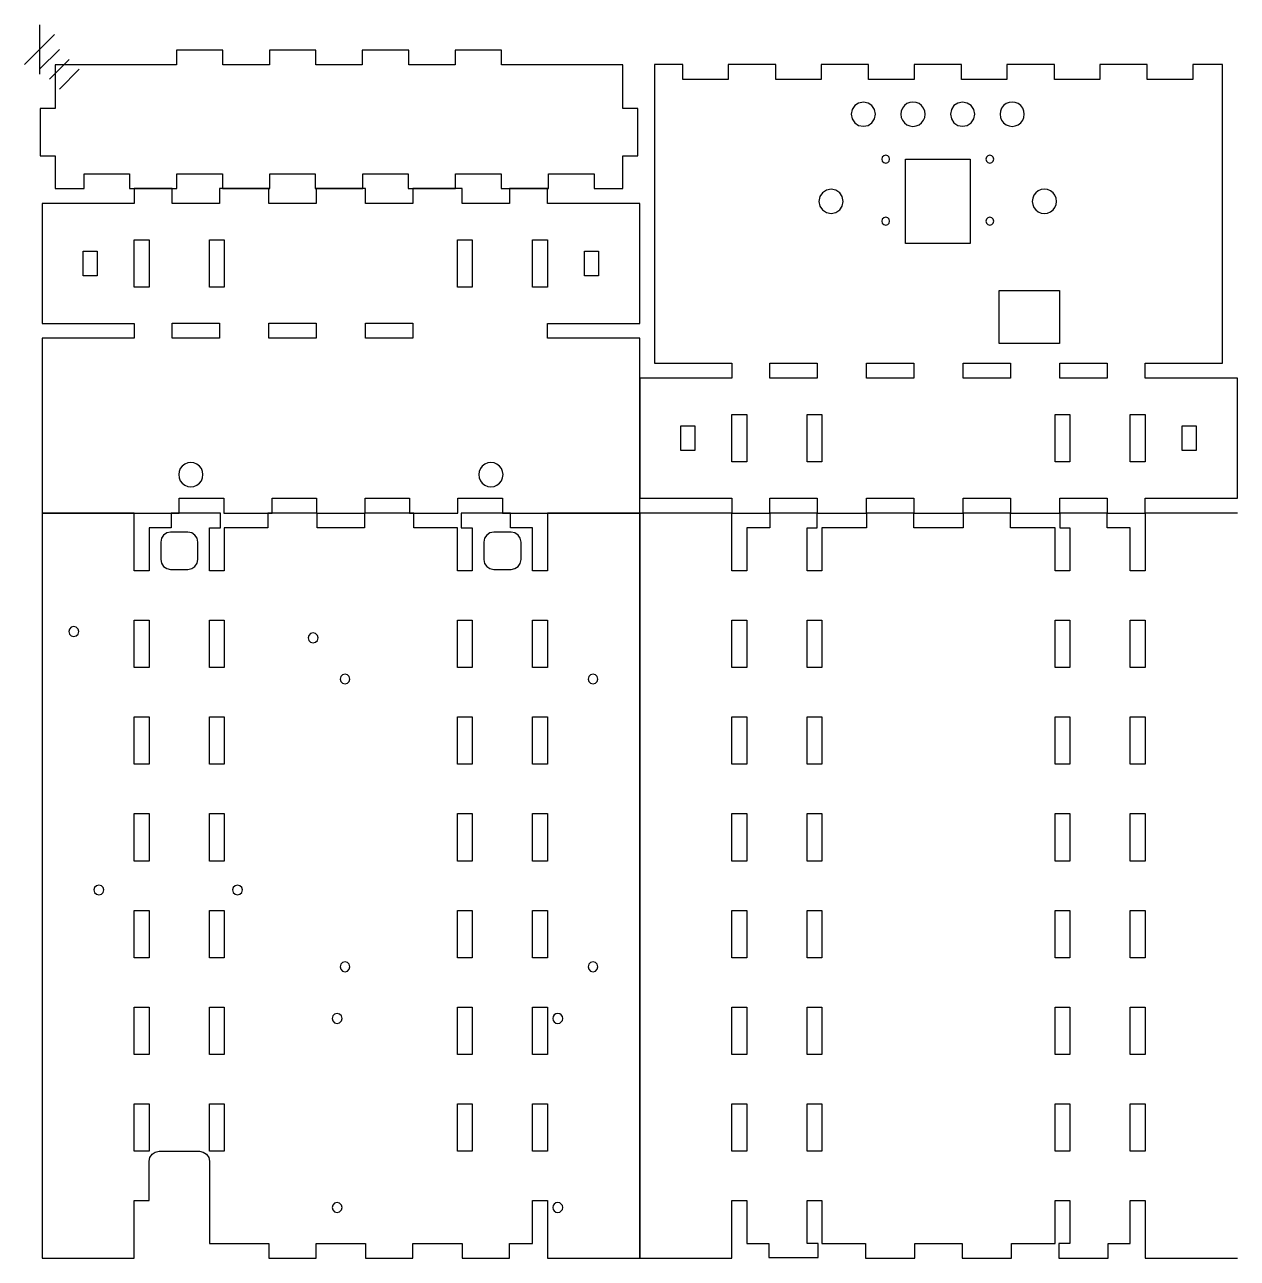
# Model space of a CAD drawing. Extents: x -3 to 513, y 466 to 715.
# Drawn here: x -3 to 241.5, y 466.4 to 715 of the extents above; entities that cross this region are included whole.
import ezdxf

# ---------------------------------------------------------------- set-up
doc = ezdxf.new("R2010")
doc.units = 0

msp = doc.modelspace()

# ---------------------------------------------------------------- linework, layer by layer
for p, q in [((129.69, 706.961), (124.005, 706.961)), ((124.005, 706.961), (124.005, 646.761)), ((129.69, 703.961), (129.69, 706.961)), ((148.423, 706.961), (138.856, 706.961)), ((138.856, 706.961), (138.856, 703.961)), ((148.423, 703.961), (148.423, 706.961)), ((167.155, 706.961), (157.589, 706.961)), ((157.589, 706.961), (157.589, 703.961)), ((167.155, 703.961), (167.155, 706.961)), ((185.888, 706.961), (176.321, 706.961)), ((176.321, 706.961), (176.321, 703.961)), ((185.888, 703.961), (185.888, 706.961)), ((204.62, 706.961), (195.054, 706.961)), ((195.054, 706.961), (195.054, 703.961)), ((204.62, 703.961), (204.62, 706.961)), ((223.353, 706.961), (213.786, 706.961)), ((213.786, 706.961), (213.786, 703.961)), ((223.353, 703.961), (223.353, 706.961)), ((238.504, 706.961), (232.519, 706.961)), ((232.519, 706.961), (232.519, 703.961)), ((238.504, 646.761), (238.504, 706.961)), ((138.856, 703.961), (129.69, 703.961)), ((157.589, 703.961), (148.423, 703.961)), ((176.321, 703.961), (167.155, 703.961)), ((195.054, 703.961), (185.888, 703.961)), ((213.786, 703.961), (204.62, 703.961)), ((232.519, 703.961), (223.353, 703.961)), ((164.373344, 698.688211), (163.847966, 697.911061)), ((165.151554, 699.212018), (164.373344, 698.688211)), ((166.104005, 699.40405), (165.151554, 699.212018)), ((167.056456, 699.212018), (166.104005, 699.40405)), ((167.834666, 698.688211), (167.056456, 699.212018)), ((168.360044, 697.911061), (167.834666, 698.688211)), ((174.367799, 698.687692), (173.982238, 698.184)), ((174.879, 699.080762), (174.367799, 698.687692)), ((175.475009, 699.326941), (174.879, 699.080762)), ((176.104, 699.409), (175.475009, 699.326941)), ((176.732991, 699.326941), (176.104, 699.409)), ((177.329, 699.080762), (176.732991, 699.326941)), ((177.840201, 698.687692), (177.329, 699.080762)), ((178.225762, 698.184), (177.840201, 698.687692)), ((184.373344, 698.688211), (183.847966, 697.911061)), ((185.151554, 699.212018), (184.373344, 698.688211)), ((186.104005, 699.40405), (185.151554, 699.212018)), ((187.056456, 699.212018), (186.104005, 699.40405)), ((187.834666, 698.688211), (187.056456, 699.212018)), ((188.360044, 697.911061), (187.834666, 698.688211)), ((194.367799, 698.687692), (193.982238, 698.184)), ((194.879, 699.080762), (194.367799, 698.687692)), ((195.475009, 699.326941), (194.879, 699.080762)), ((196.104, 699.409), (195.475009, 699.326941)), ((196.732991, 699.326941), (196.104, 699.409)), ((197.329, 699.080762), (196.732991, 699.326941)), ((197.840201, 698.687692), (197.329, 699.080762)), ((198.225762, 698.184), (197.840201, 698.687692)), ((163.847966, 697.911061), (163.65401, 696.959)), ((163.65401, 696.959), (163.847966, 696.006939)), ((168.554, 696.959), (168.360044, 697.911061)), ((168.360044, 696.006939), (168.554, 696.959)), ((168.554, 696.959), (168.554, 696.959)), ((173.738808, 697.598248), (173.654, 696.959)), ((173.654, 696.959), (173.738808, 696.319752)), ((173.982238, 698.184), (173.738808, 697.598248)), ((173.738808, 696.319752), (173.982238, 695.734)), ((178.469192, 697.598248), (178.225762, 698.184)), ((178.225762, 695.734), (178.469192, 696.319752)), ((178.554, 696.959), (178.469192, 697.598248)), ((178.469192, 696.319752), (178.554, 696.959)), ((178.554, 696.959), (178.554, 696.959)), ((183.847966, 697.911061), (183.65401, 696.959)), ((183.65401, 696.959), (183.847966, 696.006939)), ((188.554, 696.959), (188.360044, 697.911061)), ((188.360044, 696.006939), (188.554, 696.959)), ((188.554, 696.959), (188.554, 696.959)), ((193.738808, 697.598248), (193.654, 696.959)), ((193.654, 696.959), (193.738808, 696.319752)), ((193.982238, 698.184), (193.738808, 697.598248)), ((193.738808, 696.319752), (193.982238, 695.734)), ((198.469192, 697.598248), (198.225762, 698.184)), ((198.225762, 695.734), (198.469192, 696.319752)), ((198.554, 696.959), (198.469192, 697.598248)), ((198.469192, 696.319752), (198.554, 696.959)), ((198.554, 696.959), (198.554, 696.959)), ((163.847966, 696.006939), (164.373344, 695.229789)), ((164.373344, 695.229789), (165.151554, 694.705982)), ((165.151554, 694.705982), (166.104005, 694.51395)), ((166.104005, 694.51395), (167.056456, 694.705982)), ((167.056456, 694.705982), (167.834666, 695.229789)), ((167.834666, 695.229789), (168.360044, 696.006939)), ((173.982238, 695.734), (174.367799, 695.230308)), ((174.367799, 695.230308), (174.879, 694.837238)), ((174.879, 694.837238), (175.475009, 694.591059)), ((175.475009, 694.591059), (176.104, 694.509)), ((176.104, 694.509), (176.732991, 694.591059)), ((176.732991, 694.591059), (177.329, 694.837238)), ((177.329, 694.837238), (177.840201, 695.230308)), ((177.840201, 695.230308), (178.225762, 695.734)), ((183.847966, 696.006939), (184.373344, 695.229789)), ((184.373344, 695.229789), (185.151554, 694.705982)), ((185.151554, 694.705982), (186.104005, 694.51395)), ((186.104005, 694.51395), (187.056456, 694.705982)), ((187.056456, 694.705982), (187.834666, 695.229789)), ((187.834666, 695.229789), (188.360044, 696.006939)), ((193.982238, 695.734), (194.367799, 695.230308)), ((194.367799, 695.230308), (194.879, 694.837238)), ((194.879, 694.837238), (195.475009, 694.591059)), ((195.475009, 694.591059), (196.104, 694.509)), ((196.104, 694.509), (196.732991, 694.591059)), ((196.732991, 694.591059), (197.329, 694.837238)), ((197.329, 694.837238), (197.840201, 695.230308)), ((197.840201, 695.230308), (198.225762, 695.734)), ((169.91118, 688.294), (169.804, 687.894)), ((169.804, 687.894), (169.91118, 687.494)), ((170.204, 688.58682), (169.91118, 688.294)), ((169.91118, 687.494), (170.204, 687.20118)), ((170.604, 688.694), (170.204, 688.58682)), ((170.204, 687.20118), (170.604, 687.094)), ((171.004, 688.58682), (170.604, 688.694)), ((170.604, 687.094), (171.004, 687.20118)), ((171.29682, 688.294), (171.004, 688.58682)), ((171.004, 687.20118), (171.29682, 687.494)), ((171.404, 687.894), (171.29682, 688.294)), ((171.29682, 687.494), (171.404, 687.894)), ((171.404, 687.894), (171.404, 687.894)), ((174.604, 670.894), (174.604, 687.894)), ((174.604, 687.894), (187.604, 687.894)), ((187.604, 687.894), (187.604, 670.894)), ((190.91118, 688.294), (190.804, 687.894)), ((190.804, 687.894), (190.91118, 687.494)), ((191.204, 688.58682), (190.91118, 688.294)), ((190.91118, 687.494), (191.204, 687.20118)), ((191.604, 688.694), (191.204, 688.58682)), ((191.204, 687.20118), (191.604, 687.094)), ((192.004, 688.58682), (191.604, 688.694)), ((191.604, 687.094), (192.004, 687.20118)), ((192.29682, 688.294), (192.004, 688.58682)), ((192.004, 687.20118), (192.29682, 687.494)), ((192.404, 687.894), (192.29682, 688.294)), ((192.29682, 687.494), (192.404, 687.894)), ((192.404, 687.894), (192.404, 687.894)), ((26.7293, 681.949), (19.1044, 681.949)), ((19.1044, 681.949), (19.1044, 678.949)), ((26.7293, 678.949), (26.7293, 681.949)), ((46.2293, 681.949), (36.2793, 681.949)), ((36.2793, 681.949), (36.2793, 678.949)), ((46.2293, 678.949), (46.2293, 681.949)), ((65.7293, 681.949), (55.7793, 681.949)), ((55.7793, 681.949), (55.7793, 678.949)), ((65.7293, 678.949), (65.7293, 681.949)), ((85.2293, 681.949), (75.2793, 681.949)), ((75.2793, 681.949), (75.2793, 678.949)), ((85.2293, 678.949), (85.2293, 681.949)), ((102.404, 681.949), (94.7793, 681.949)), ((94.7793, 681.949), (94.7793, 678.949)), ((102.404, 678.949), (102.404, 681.949)), ((158.652554, 681.647018), (157.874344, 681.123211)), ((159.605005, 681.83905), (158.652554, 681.647018)), ((160.557456, 681.647018), (159.605005, 681.83905)), ((161.335666, 681.123211), (160.557456, 681.647018)), ((201.379, 681.515762), (200.867799, 681.122692)), ((201.975009, 681.761941), (201.379, 681.515762)), ((202.604, 681.844), (201.975009, 681.761941)), ((203.232991, 681.761941), (202.604, 681.844)), ((203.829, 681.515762), (203.232991, 681.761941)), ((204.340201, 681.122692), (203.829, 681.515762)), ((19.1044, 678.949), (0.504376, 678.949)), ((0.504376, 678.949), (0.504376, 654.749)), ((36.2793, 678.949), (26.7293, 678.949)), ((55.7793, 678.949), (46.2293, 678.949)), ((75.2793, 678.949), (65.7293, 678.949)), ((94.7793, 678.949), (85.2293, 678.949)), ((121.004, 678.949), (102.404, 678.949)), ((121.004, 654.749), (121.004, 678.949)), ((157.348966, 680.346061), (157.15501, 679.394)), ((157.15501, 679.394), (157.348966, 678.441939)), ((157.874344, 681.123211), (157.348966, 680.346061)), ((161.861044, 680.346061), (161.335666, 681.123211)), ((162.055, 679.394), (161.861044, 680.346061)), ((161.861044, 678.441939), (162.055, 679.394)), ((162.055, 679.394), (162.055, 679.394)), ((200.238808, 680.033248), (200.154, 679.394)), ((200.154, 679.394), (200.238808, 678.754752)), ((200.482238, 680.619), (200.238808, 680.033248)), ((200.867799, 681.122692), (200.482238, 680.619)), ((204.725762, 680.619), (204.340201, 681.122692)), ((204.969192, 680.033248), (204.725762, 680.619)), ((205.054, 679.394), (204.969192, 680.033248)), ((204.969192, 678.754752), (205.054, 679.394)), ((205.054, 679.394), (205.054, 679.394)), ((157.348966, 678.441939), (157.874344, 677.664789)), ((157.874344, 677.664789), (158.652554, 677.140982)), ((158.652554, 677.140982), (159.605005, 676.94895)), ((159.605005, 676.94895), (160.557456, 677.140982)), ((160.557456, 677.140982), (161.335666, 677.664789)), ((161.335666, 677.664789), (161.861044, 678.441939)), ((200.238808, 678.754752), (200.482238, 678.169)), ((200.482238, 678.169), (200.867799, 677.665308)), ((200.867799, 677.665308), (201.379, 677.272238)), ((201.379, 677.272238), (201.975009, 677.026059)), ((201.975009, 677.026059), (202.604, 676.944)), ((202.604, 676.944), (203.232991, 677.026059)), ((203.232991, 677.026059), (203.829, 677.272238)), ((203.829, 677.272238), (204.340201, 677.665308)), ((204.340201, 677.665308), (204.725762, 678.169)), ((204.725762, 678.169), (204.969192, 678.754752)), ((169.91118, 675.794), (169.804, 675.394)), ((169.804, 675.394), (169.91118, 674.994)), ((170.204, 676.08682), (169.91118, 675.794)), ((169.91118, 674.994), (170.204, 674.70118)), ((170.604, 676.194), (170.204, 676.08682)), ((170.204, 674.70118), (170.604, 674.594)), ((171.004, 676.08682), (170.604, 676.194)), ((170.604, 674.594), (171.004, 674.70118)), ((171.29682, 675.794), (171.004, 676.08682)), ((171.004, 674.70118), (171.29682, 674.994)), ((171.404, 675.394), (171.29682, 675.794)), ((171.29682, 674.994), (171.404, 675.394)), ((171.404, 675.394), (171.404, 675.394)), ((190.91118, 675.794), (190.804, 675.394)), ((190.804, 675.394), (190.91118, 674.994)), ((191.204, 676.08682), (190.91118, 675.794)), ((190.91118, 674.994), (191.204, 674.70118)), ((191.604, 676.194), (191.204, 676.08682)), ((191.204, 674.70118), (191.604, 674.594)), ((192.004, 676.08682), (191.604, 676.194)), ((191.604, 674.594), (192.004, 674.70118)), ((192.29682, 675.794), (192.004, 676.08682)), ((192.004, 674.70118), (192.29682, 674.994)), ((192.404, 675.394), (192.29682, 675.794)), ((192.29682, 674.994), (192.404, 675.394)), ((192.404, 675.394), (192.404, 675.394)), ((19.1044, 671.624), (22.1043, 671.624)), ((19.1044, 662.074), (19.1044, 671.624)), ((22.1043, 671.624), (22.1043, 662.074)), ((34.2543, 662.074), (34.2543, 671.624)), ((34.2543, 671.624), (37.2543, 671.624)), ((37.2543, 671.624), (37.2543, 662.074)), ((84.2543, 662.074), (84.2543, 671.643)), ((84.2543, 671.643), (87.2543, 671.643)), ((87.2543, 671.643), (87.2543, 662.074)), ((99.4043, 662.074), (99.404353, 671.64288)), ((99.404353, 671.64288), (102.404303, 671.624095)), ((102.404303, 671.624095), (102.404, 662.074)), ((8.80437, 669.349), (11.6044, 669.349)), ((8.80437, 664.349), (8.80437, 669.349)), ((11.6044, 669.349), (11.6044, 664.349)), ((109.904, 664.349), (109.904, 669.349)), ((109.904, 669.349), (112.704, 669.349)), ((112.704, 669.349), (112.704, 664.349)), ((187.604, 670.894), (174.604, 670.894)), ((11.6044, 664.349), (8.80437, 664.349)), ((112.704, 664.349), (109.904, 664.349)), ((22.1043, 662.074), (19.1044, 662.074)), ((37.2543, 662.074), (34.2543, 662.074)), ((87.2543, 662.074), (84.2543, 662.074)), ((102.404, 662.074), (99.4043, 662.074)), ((193.489, 650.714), (193.489, 661.443)), ((193.489, 661.443), (205.674, 661.443)), ((205.674, 661.443), (205.674, 650.714)), ((0.504376, 654.749), (19.1044, 654.749)), ((19.1044, 654.749), (19.1044, 651.831)), ((26.7293, 651.831), (26.7293, 654.831)), ((26.7293, 654.831), (36.2793, 654.831)), ((36.2793, 654.831), (36.2793, 651.831)), ((46.2293, 651.831), (46.2293, 654.831)), ((46.2293, 654.831), (55.7793, 654.831)), ((55.7793, 654.831), (55.7793, 651.831)), ((65.7293, 651.831), (65.7293, 654.831)), ((65.7293, 654.831), (75.2793, 654.831)), ((75.2793, 654.831), (75.2793, 651.831)), ((102.404, 651.831), (102.404, 654.749)), ((102.404, 654.749), (121.004, 654.749)), ((19.1044, 651.831), (0.504376, 651.831)), ((0.504376, 651.831), (0.504376, 616.562)), ((36.2793, 651.831), (26.7293, 651.831)), ((55.7793, 651.831), (46.2293, 651.831)), ((75.2793, 651.831), (65.7293, 651.831)), ((121.004, 651.831), (102.404, 651.831)), ((121.004, 616.562), (121.004, 651.831)), ((205.674, 650.714), (193.489, 650.714)), ((124.005, 646.761), (139.605, 646.761)), ((139.605, 646.761), (139.605, 643.761)), ((147.23, 643.761), (147.23, 646.761)), ((147.23, 646.761), (156.78, 646.761)), ((156.78, 646.761), (156.78, 643.761)), ((166.729, 643.761), (166.729, 646.761)), ((166.729, 646.761), (176.279, 646.761)), ((176.279, 646.761), (176.279, 643.761)), ((186.229, 646.761), (195.779, 646.761)), ((186.229, 643.761), (186.229, 646.761)), ((195.779, 646.761), (195.779, 643.761)), ((205.729, 643.761), (205.729, 646.761)), ((205.729, 646.761), (215.279, 646.761)), ((215.279, 646.761), (215.279, 643.761)), ((222.904, 643.761), (222.904, 646.761)), ((222.904, 646.761), (238.504, 646.761)), ((139.605, 643.761), (121.005, 643.761)), ((121.005, 643.761), (121.005, 619.561)), ((156.78, 643.761), (147.23, 643.761)), ((176.279, 643.761), (166.729, 643.761)), ((195.779, 643.761), (186.229, 643.761)), ((215.279, 643.761), (205.729, 643.761)), ((241.504, 643.761), (222.904, 643.761)), ((241.504, 619.561), (241.504, 643.761)), ((129.305, 634.161), (132.105, 634.161)), ((129.305, 629.161), (129.305, 634.161)), ((132.105, 634.161), (132.105, 629.161)), ((139.605, 626.886), (139.605, 636.436)), ((139.605, 636.436), (142.605, 636.436)), ((142.605, 636.436), (142.605, 626.886)), ((154.755, 626.886), (154.755, 636.436)), ((154.755, 636.436), (157.755, 636.436)), ((157.755, 636.436), (157.755, 626.886)), ((204.754, 636.436), (207.754, 636.436)), ((204.754, 626.867), (204.754, 636.436)), ((207.754, 636.436), (207.754, 626.867)), ((219.903947, 636.43588), (222.904, 636.436)), ((219.904, 626.867), (219.903947, 636.43588)), ((222.904, 636.436), (222.904, 626.886)), ((230.404, 629.161), (230.404, 634.161)), ((230.404, 634.161), (233.204, 634.161)), ((233.204, 634.161), (233.204, 629.161)), ((132.105, 629.161), (129.305, 629.161)), ((233.204, 629.161), (230.404, 629.161)), ((29.875309, 626.673941), (29.2793, 626.427762)), ((30.5043, 626.756), (29.875309, 626.673941)), ((31.133291, 626.673941), (30.5043, 626.756)), ((31.7293, 626.427762), (31.133291, 626.673941)), ((90.375309, 626.673941), (89.7793, 626.427762)), ((91.0043, 626.756), (90.375309, 626.673941)), ((91.633291, 626.673941), (91.0043, 626.756)), ((92.2293, 626.427762), (91.633291, 626.673941)), ((142.605, 626.886), (139.605, 626.886)), ((157.755, 626.886), (154.755, 626.886)), ((207.754, 626.867), (204.754, 626.867)), ((222.904, 626.886), (219.904, 626.867)), ((28.139108, 624.945248), (28.0543, 624.306)), ((28.0543, 624.306), (28.139108, 623.666752)), ((28.382538, 625.531), (28.139108, 624.945248)), ((28.768099, 626.034692), (28.382538, 625.531)), ((29.2793, 626.427762), (28.768099, 626.034692)), ((32.240501, 626.034692), (31.7293, 626.427762)), ((32.626062, 625.531), (32.240501, 626.034692)), ((32.869492, 624.945248), (32.626062, 625.531)), ((32.9543, 624.306), (32.869492, 624.945248)), ((32.869492, 623.666752), (32.9543, 624.306)), ((32.9543, 624.306), (32.9543, 624.306)), ((88.639108, 624.945248), (88.5543, 624.306)), ((88.5543, 624.306), (88.639108, 623.666752)), ((88.882538, 625.531), (88.639108, 624.945248)), ((89.268099, 626.034692), (88.882538, 625.531)), ((89.7793, 626.427762), (89.268099, 626.034692)), ((92.740501, 626.034692), (92.2293, 626.427762)), ((93.126062, 625.531), (92.740501, 626.034692)), ((93.369492, 624.945248), (93.126062, 625.531)), ((93.4543, 624.306), (93.369492, 624.945248)), ((93.369492, 623.666752), (93.4543, 624.306)), ((93.4543, 624.306), (93.4543, 624.306)), ((28.139108, 623.666752), (28.382538, 623.081)), ((28.382538, 623.081), (28.768099, 622.577308)), ((28.768099, 622.577308), (29.2793, 622.184238)), ((29.2793, 622.184238), (29.875309, 621.938059)), ((29.875309, 621.938059), (30.5043, 621.856)), ((30.5043, 621.856), (31.133291, 621.938059)), ((31.133291, 621.938059), (31.7293, 622.184238)), ((31.7293, 622.184238), (32.240501, 622.577308)), ((32.240501, 622.577308), (32.626062, 623.081)), ((32.626062, 623.081), (32.869492, 623.666752)), ((88.639108, 623.666752), (88.882538, 623.081)), ((88.882538, 623.081), (89.268099, 622.577308)), ((89.268099, 622.577308), (89.7793, 622.184238)), ((89.7793, 622.184238), (90.375309, 621.938059)), ((90.375309, 621.938059), (91.0043, 621.856)), ((91.0043, 621.856), (91.633291, 621.938059)), ((91.633291, 621.938059), (92.2293, 622.184238)), ((92.2293, 622.184238), (92.740501, 622.577308)), ((92.740501, 622.577308), (93.126062, 623.081)), ((93.126062, 623.081), (93.369492, 623.666752)), ((28.1724, 616.562), (28.1724, 619.551)), ((28.1724, 619.551), (37.1387, 619.551)), ((37.1387, 619.551), (37.1387, 616.562)), ((46.9049, 616.562), (46.9049, 619.551)), ((46.9049, 619.551), (55.8712, 619.551)), ((55.8712, 619.551), (55.8712, 616.562)), ((65.6374, 616.562), (65.6374, 619.551)), ((65.6374, 619.551), (74.6037, 619.551)), ((74.6037, 619.551), (74.6037, 616.562)), ((84.3699, 616.562), (84.3699, 619.551)), ((84.3699, 619.551), (93.3362, 619.551)), ((93.3362, 619.551), (93.3362, 616.562)), ((121.005, 619.561), (139.605, 619.561)), ((139.605, 619.561), (139.605, 616.561)), ((147.23, 616.561), (147.23, 619.561)), ((147.23, 619.561), (156.78, 619.561)), ((156.78, 619.561), (156.78, 616.561)), ((166.729, 616.561), (166.729, 619.561)), ((166.729, 619.561), (176.279, 619.561)), ((176.279, 619.561), (176.279, 616.561)), ((186.229, 616.561), (186.229, 619.561)), ((186.229, 619.561), (195.779, 619.561)), ((195.779, 619.561), (195.779, 616.561)), ((205.729, 616.561), (205.729, 619.561)), ((205.729, 619.561), (215.279, 619.561)), ((215.279, 619.561), (215.279, 616.561)), ((222.904, 616.561), (222.904, 619.561)), ((222.904, 619.561), (241.504, 619.561)), ((0.504376, 616.562), (28.1724, 616.562)), ((19.1045, 616.561), (0.504566, 616.561)), ((0.504566, 616.561), (0.504566, 466.361)), ((19.1045, 604.936), (19.1045, 616.561)), ((36.4795, 616.561), (26.5295, 616.561)), ((26.5295, 616.561), (26.5295, 613.561)), ((36.4795, 613.561), (36.4795, 616.561)), ((37.1387, 616.562), (46.9049, 616.562)), ((55.9795, 616.561), (46.0295, 616.561)), ((46.0295, 616.561), (46.0295, 613.561)), ((55.8712, 616.562), (65.6374, 616.562)), ((55.9795, 613.561), (55.9795, 616.561)), ((75.4795, 616.561), (65.5295, 616.561)), ((65.5295, 616.561), (65.5295, 613.561)), ((74.6037, 616.562), (84.3699, 616.562)), ((75.4795, 613.561), (75.4795, 616.561)), ((94.9794, 616.561), (85.0295, 616.561)), ((85.0295, 616.561), (85.0295, 613.561)), ((93.3362, 616.562), (121.004, 616.562)), ((94.9794, 613.561), (94.9794, 616.561)), ((121.004, 616.561), (102.404, 616.561)), ((102.404, 616.561), (102.404, 604.936)), ((121.004, 466.361), (121.004, 616.561)), ((139.605, 616.561), (121.005, 616.561)), ((121.005, 616.561), (121.005, 466.361)), ((139.605, 604.936), (139.605, 616.561)), ((139.605, 616.561), (147.23, 616.561)), ((156.78, 616.561), (147.23, 616.561)), ((147.23, 616.561), (147.23, 613.561)), ((156.78, 613.561), (156.78, 616.561)), ((156.78, 616.561), (166.729, 616.561)), ((176.28, 616.561), (166.73, 616.561)), ((166.73, 616.561), (166.73, 613.561)), ((176.279, 616.561), (186.229, 616.561)), ((176.28, 613.561), (176.28, 616.561)), ((195.78, 616.561), (186.23, 616.561)), ((186.23, 616.561), (186.23, 613.561)), ((195.779, 616.561), (205.729, 616.561)), ((195.78, 613.561), (195.78, 616.561)), ((215.28, 616.561), (205.73, 616.561)), ((205.73, 616.561), (205.73, 613.561)), ((215.279, 616.561), (222.904, 616.561)), ((215.28, 613.561), (215.28, 616.561)), ((241.505, 616.561), (222.905, 616.561)), ((222.905, 616.561), (222.905, 604.936)), ((26.5295, 613.561), (22.1045, 613.561)), ((22.1045, 613.561), (22.1045, 604.936)), ((25.015286, 612.125214), (24.581741, 611.476367)), ((25.664133, 612.558759), (25.015286, 612.125214)), ((26.4295, 612.711), (25.664133, 612.558759)), ((29.9295, 612.711), (26.4295, 612.711)), ((30.694867, 612.558759), (29.9295, 612.711)), ((31.343714, 612.125214), (30.694867, 612.558759)), ((31.777259, 611.476367), (31.343714, 612.125214)), ((34.2545, 604.936), (34.2545, 613.561)), ((34.2545, 613.561), (36.4795, 613.561)), ((46.0295, 613.561), (37.2545, 613.561)), ((37.2545, 613.561), (37.2545, 604.936)), ((65.5295, 613.561), (55.9795, 613.561)), ((84.2545, 613.561), (75.4795, 613.561)), ((84.2545, 604.936), (84.2545, 613.561)), ((85.0295, 613.561), (87.2545, 613.561)), ((87.2545, 613.561), (87.2545, 604.936)), ((90.165199, 612.125206), (89.736588, 611.489485)), ((90.800916, 612.553824), (90.165199, 612.125206)), ((91.5794, 612.711), (90.800916, 612.553824)), ((95.07942, 612.711), (91.5794, 612.711)), ((99.4044, 613.561), (94.9794, 613.561)), ((95.857904, 612.553824), (95.07942, 612.711)), ((96.493621, 612.125206), (95.857904, 612.553824)), ((96.922232, 611.489485), (96.493621, 612.125206)), ((99.4044, 604.936), (99.4044, 613.561)), ((147.23, 613.561), (142.605, 613.561)), ((142.605, 613.561), (142.605, 604.936)), ((154.755, 604.936), (154.755, 613.561)), ((154.755, 613.561), (156.78, 613.561)), ((166.73, 613.561), (157.755, 613.561)), ((157.755, 613.561), (157.755, 604.936)), ((186.23, 613.561), (176.28, 613.561)), ((204.755, 613.561), (195.78, 613.561)), ((204.755, 604.936), (204.755, 613.561)), ((205.73, 613.561), (207.755, 613.561)), ((207.755, 613.561), (207.755, 604.936)), ((219.905, 613.561), (215.28, 613.561)), ((219.905, 604.936), (219.905, 613.561)), ((24.581741, 611.476367), (24.4295, 610.711)), ((24.4295, 610.711), (24.4295, 607.211)), ((24.4295, 610.711), (24.4295, 610.711)), ((31.9295, 610.711), (31.777259, 611.476367)), ((31.9295, 607.211), (31.9295, 610.711)), ((89.736588, 611.489485), (89.57942, 610.711)), ((89.57942, 610.711), (89.5795, 610.711)), ((89.5795, 610.711), (89.5795, 607.211)), ((97.0794, 610.711), (96.922232, 611.489485)), ((97.07948, 607.211), (97.0794, 610.711)), ((24.4295, 607.211), (24.581741, 606.445633)), ((31.777259, 606.445633), (31.9295, 607.211)), ((89.5795, 607.211), (89.736668, 606.432515)), ((96.922312, 606.432515), (97.07948, 607.211)), ((22.1045, 604.936), (19.1045, 604.936)), ((24.581741, 606.445633), (25.015286, 605.796786)), ((25.015286, 605.796786), (25.664133, 605.363241)), ((25.664133, 605.363241), (26.4295, 605.211)), ((26.4295, 605.211), (29.9295, 605.211)), ((29.9295, 605.211), (30.694867, 605.363241)), ((30.694867, 605.363241), (31.343714, 605.796786)), ((31.343714, 605.796786), (31.777259, 606.445633)), ((37.2545, 604.936), (34.2545, 604.936)), ((87.2545, 604.936), (84.2545, 604.936)), ((89.736668, 606.432515), (90.165279, 605.796794)), ((90.165279, 605.796794), (90.800996, 605.368176)), ((90.800996, 605.368176), (91.57948, 605.211)), ((91.57948, 605.211), (95.0795, 605.211)), ((95.0795, 605.211), (95.857984, 605.368176)), ((95.857984, 605.368176), (96.493701, 605.796794)), ((96.493701, 605.796794), (96.922312, 606.432515)), ((102.404, 604.936), (99.4044, 604.936)), ((142.605, 604.936), (139.605, 604.936)), ((157.755, 604.936), (154.755, 604.936)), ((207.755, 604.936), (204.755, 604.936)), ((222.905, 604.936), (219.905, 604.936)), ((19.1045, 594.986), (22.1045, 594.986)), ((19.1045, 585.436), (19.1045, 594.986)), ((22.1045, 594.986), (22.1045, 585.436)), ((34.2545, 594.986), (37.2545, 594.986)), ((34.2545, 585.436), (34.2545, 594.986)), ((37.2545, 594.986), (37.2545, 585.436)), ((84.2545, 585.436), (84.2545, 594.986)), ((84.2545, 594.986), (87.2545, 594.986)), ((87.2545, 594.986), (87.2545, 585.436)), ((99.4044, 594.986), (102.404, 594.986)), ((99.4044, 585.436), (99.4044, 594.986)), ((102.404, 594.986), (102.404, 585.436)), ((139.605, 594.986), (142.605, 594.986)), ((139.605, 585.436), (139.605, 594.986)), ((142.605, 594.986), (142.605, 585.436)), ((154.755, 585.436), (154.755, 594.986)), ((154.755, 594.986), (157.755, 594.986)), ((157.755, 594.986), (157.755, 585.436)), ((204.755, 585.436), (204.755, 594.986)), ((204.755, 594.986), (207.755, 594.986)), ((207.755, 594.986), (207.755, 585.436)), ((219.905, 585.436), (219.905, 594.986)), ((219.905, 594.986), (222.905, 594.986)), ((222.905, 594.986), (222.905, 585.436)), ((6.036125, 593.170999), (5.902151, 592.671)), ((5.902151, 592.671), (6.036126, 592.171001)), ((6.40215, 593.537025), (6.036125, 593.170999)), ((6.036126, 592.171001), (6.402151, 591.804975)), ((6.90215, 593.670999), (6.40215, 593.537025)), ((6.402151, 591.804975), (6.90215, 591.671001)), ((7.402149, 593.537025), (6.90215, 593.670999)), ((6.90215, 591.671001), (7.40215, 591.804975)), ((7.768175, 593.170999), (7.402149, 593.537025)), ((7.40215, 591.804975), (7.768175, 592.171001)), ((7.90215, 592.671), (7.768175, 593.170999)), ((7.768175, 592.171001), (7.902149, 592.671)), ((7.902149, 592.671), (7.90215, 592.671)), ((54.288575, 591.901999), (54.154601, 591.402)), ((54.654601, 592.268025), (54.288575, 591.901999)), ((55.1546, 592.401999), (54.654601, 592.268025)), ((55.6546, 592.268025), (55.1546, 592.401999)), ((56.020625, 591.901999), (55.6546, 592.268025)), ((56.1546, 591.402), (56.020625, 591.901999)), ((54.154601, 591.402), (54.288576, 590.902001)), ((54.288576, 590.902001), (54.654601, 590.535975)), ((54.654601, 590.535975), (55.154601, 590.402001)), ((55.154601, 590.402001), (55.6546, 590.535975)), ((55.6546, 590.535975), (56.020625, 590.902001)), ((56.020625, 590.902001), (56.154599, 591.402)), ((56.154599, 591.402), (56.1546, 591.402)), ((22.1045, 585.436), (19.1045, 585.436)), ((37.2545, 585.436), (34.2545, 585.436)), ((87.2545, 585.436), (84.2545, 585.436)), ((102.404, 585.436), (99.4044, 585.436)), ((142.605, 585.436), (139.605, 585.436)), ((157.755, 585.436), (154.755, 585.436)), ((207.755, 585.436), (204.755, 585.436)), ((222.905, 585.436), (219.905, 585.436)), ((60.727575, 583.618999), (60.593601, 583.119)), ((60.593601, 583.119), (60.727576, 582.619)), ((61.093601, 583.985025), (60.727575, 583.618999)), ((60.727576, 582.619), (61.093601, 582.252975)), ((61.5936, 584.118999), (61.093601, 583.985025)), ((61.093601, 582.252975), (61.5936, 582.119001)), ((62.093599, 583.985025), (61.5936, 584.118999)), ((61.5936, 582.119001), (62.0936, 582.252975)), ((62.459625, 583.618999), (62.093599, 583.985025)), ((62.0936, 582.252975), (62.459625, 582.619)), ((62.5936, 583.119), (62.459625, 583.618999)), ((62.459625, 582.619), (62.593599, 583.119)), ((62.593599, 583.119), (62.5936, 583.119)), ((110.72797, 583.619), (110.593995, 583.119)), ((110.593995, 583.119), (110.727972, 582.619)), ((111.093995, 583.985025), (110.72797, 583.619)), ((110.727972, 582.619), (111.093998, 582.252975)), ((111.593995, 584.119), (111.093995, 583.985025)), ((111.093998, 582.252975), (111.593998, 582.119)), ((112.093995, 583.985025), (111.593995, 584.119)), ((111.593998, 582.119), (112.093998, 582.252975)), ((112.460021, 583.619), (112.093995, 583.985025)), ((112.093998, 582.252975), (112.460023, 582.619)), ((112.594, 583.119), (112.460021, 583.619)), ((112.460023, 582.619), (112.593998, 583.119)), ((112.593998, 583.119), (112.594, 583.119)), ((19.1045, 565.936), (19.1045, 575.486)), ((19.1045, 575.486), (22.1045, 575.486)), ((22.1045, 575.486), (22.1045, 565.936)), ((34.2545, 565.936), (34.2545, 575.486)), ((34.2545, 575.486), (37.2545, 575.486)), ((37.2545, 575.486), (37.2545, 565.936)), ((84.2545, 575.486), (87.2545, 575.486)), ((84.2545, 565.936), (84.2545, 575.486)), ((87.2545, 575.486), (87.2545, 565.936)), ((99.4044, 565.936), (99.4044, 575.486)), ((99.4044, 575.486), (102.404, 575.486)), ((102.404, 575.486), (102.404, 565.936)), ((139.605, 575.486), (142.605, 575.486)), ((139.605, 565.936), (139.605, 575.486)), ((142.605, 575.486), (142.605, 565.936)), ((154.755, 575.486), (157.755, 575.486)), ((154.755, 565.936), (154.755, 575.486)), ((157.755, 575.486), (157.755, 565.936)), ((204.755, 565.936), (204.755, 575.486)), ((204.755, 575.486), (207.755, 575.486)), ((207.755, 575.486), (207.755, 565.936)), ((219.905, 575.486), (222.905, 575.486)), ((219.905, 565.936), (219.905, 575.486)), ((222.905, 575.486), (222.905, 565.936)), ((22.1045, 565.936), (19.1045, 565.936)), ((37.2545, 565.936), (34.2545, 565.936)), ((87.2545, 565.936), (84.2545, 565.936)), ((102.404, 565.936), (99.4044, 565.936)), ((142.605, 565.936), (139.605, 565.936)), ((157.755, 565.936), (154.755, 565.936)), ((207.755, 565.936), (204.755, 565.936)), ((222.905, 565.936), (219.905, 565.936)), ((19.1045, 546.436), (19.1045, 555.986)), ((19.1045, 555.986), (22.1045, 555.986)), ((22.1045, 555.986), (22.1045, 546.436)), ((34.2545, 546.436), (34.2545, 555.986)), ((34.2545, 555.986), (37.2545, 555.986)), ((37.2545, 555.986), (37.2545, 546.436)), ((84.2545, 555.986), (87.2545, 555.986)), ((84.2545, 546.436), (84.2545, 555.986)), ((87.2545, 555.986), (87.2545, 546.436)), ((99.4044, 546.436), (99.4044, 555.986)), ((99.4044, 555.986), (102.404, 555.986)), ((102.404, 555.986), (102.404, 546.436)), ((139.605, 546.436), (139.605, 555.986)), ((139.605, 555.986), (142.605, 555.986)), ((142.605, 555.986), (142.605, 546.436)), ((154.755, 546.436), (154.755, 555.986)), ((154.755, 555.986), (157.755, 555.986)), ((157.755, 555.986), (157.755, 546.436)), ((204.755, 546.436), (204.755, 555.986)), ((204.755, 555.986), (207.755, 555.986)), ((207.755, 555.986), (207.755, 546.436)), ((219.905, 546.436), (219.905, 555.986)), ((219.905, 555.986), (222.905, 555.986)), ((222.905, 555.986), (222.905, 546.436)), ((22.1045, 546.436), (19.1045, 546.436)), ((37.2545, 546.436), (34.2545, 546.436)), ((87.2545, 546.436), (84.2545, 546.436)), ((102.404, 546.436), (99.4044, 546.436)), ((142.605, 546.436), (139.605, 546.436)), ((157.755, 546.436), (154.755, 546.436)), ((207.755, 546.436), (204.755, 546.436)), ((222.905, 546.436), (219.905, 546.436)), ((11.109175, 541.101999), (10.975201, 540.602)), ((10.975201, 540.602), (11.109176, 540.102)), ((11.4752, 541.468025), (11.109175, 541.101999)), ((11.109176, 540.102), (11.475201, 539.735975)), ((11.9752, 541.601999), (11.4752, 541.468025)), ((11.475201, 539.735975), (11.9752, 539.602001)), ((12.475199, 541.468025), (11.9752, 541.601999)), ((11.9752, 539.602001), (12.4752, 539.735975)), ((12.841225, 541.101999), (12.475199, 541.468025)), ((12.4752, 539.735975), (12.841225, 540.102)), ((12.9752, 540.602), (12.841225, 541.101999)), ((12.841225, 540.102), (12.975199, 540.602)), ((12.975199, 540.602), (12.9752, 540.602)), ((39.048675, 541.101999), (38.914701, 540.602)), ((38.914701, 540.602), (39.048676, 540.102)), ((39.414701, 541.468025), (39.048675, 541.101999)), ((39.048676, 540.102), (39.414701, 539.735975)), ((39.9147, 541.601999), (39.414701, 541.468025)), ((39.414701, 539.735975), (39.914701, 539.602001)), ((40.4147, 541.468025), (39.9147, 541.601999)), ((39.914701, 539.602001), (40.4147, 539.735975)), ((40.780725, 541.101999), (40.4147, 541.468025)), ((40.4147, 539.735975), (40.780725, 540.102)), ((40.9147, 540.602), (40.780725, 541.101999)), ((40.780725, 540.102), (40.9147, 540.602)), ((40.9147, 540.602), (40.9147, 540.602)), ((19.1045, 536.486), (22.1045, 536.486)), ((19.1045, 526.936), (19.1045, 536.486)), ((22.1045, 536.486), (22.1045, 526.936)), ((34.2545, 526.936), (34.2545, 536.486)), ((34.2545, 536.486), (37.2545, 536.486)), ((37.2545, 536.486), (37.2545, 526.936)), ((84.2545, 526.936), (84.2545, 536.486)), ((84.2545, 536.486), (87.2545, 536.486)), ((87.2545, 536.486), (87.2545, 526.936)), ((99.4044, 536.486), (102.404, 536.486)), ((99.4044, 526.936), (99.4044, 536.486)), ((102.404, 536.486), (102.404, 526.936)), ((139.605, 526.936), (139.605, 536.486)), ((139.605, 536.486), (142.605, 536.486)), ((142.605, 536.486), (142.605, 526.936)), ((154.755, 526.936), (154.755, 536.486)), ((154.755, 536.486), (157.755, 536.486)), ((157.755, 536.486), (157.755, 526.936)), ((204.755, 526.936), (204.755, 536.486)), ((204.755, 536.486), (207.755, 536.486)), ((207.755, 536.486), (207.755, 526.936)), ((219.905, 526.936), (219.905, 536.486)), ((219.905, 536.486), (222.905, 536.486)), ((222.905, 536.486), (222.905, 526.936)), ((22.1045, 526.936), (19.1045, 526.936)), ((37.2545, 526.936), (34.2545, 526.936)), ((60.727575, 525.62), (60.593601, 525.12)), ((60.593601, 525.12), (60.727576, 524.62)), ((61.093601, 525.986025), (60.727575, 525.62)), ((61.5936, 526.119999), (61.093601, 525.986025)), ((62.093599, 525.986025), (61.5936, 526.119999)), ((62.459625, 525.62), (62.093599, 525.986025)), ((62.5936, 525.12), (62.459625, 525.62)), ((62.459625, 524.62), (62.593599, 525.12)), ((62.593599, 525.12), (62.5936, 525.12)), ((87.2545, 526.936), (84.2545, 526.936)), ((102.404, 526.936), (99.4044, 526.936)), ((110.72797, 525.62), (110.593995, 525.12)), ((110.593995, 525.12), (110.727972, 524.62)), ((111.093995, 525.986025), (110.72797, 525.62)), ((111.593995, 526.12), (111.093995, 525.986025)), ((112.093995, 525.986025), (111.593995, 526.12)), ((112.460021, 525.62), (112.093995, 525.986025)), ((112.594, 525.12), (112.460021, 525.62)), ((112.460023, 524.62), (112.593998, 525.12)), ((112.593998, 525.12), (112.594, 525.12)), ((142.605, 526.936), (139.605, 526.936)), ((157.755, 526.936), (154.755, 526.936)), ((207.755, 526.936), (204.755, 526.936)), ((222.905, 526.936), (219.905, 526.936)), ((60.727576, 524.62), (61.093601, 524.253975)), ((61.093601, 524.253975), (61.5936, 524.120001)), ((61.5936, 524.120001), (62.0936, 524.253975)), ((62.0936, 524.253975), (62.459625, 524.62)), ((110.727972, 524.62), (111.093998, 524.253975)), ((111.093998, 524.253975), (111.593998, 524.12)), ((111.593998, 524.12), (112.093998, 524.253975)), ((112.093998, 524.253975), (112.460023, 524.62)), ((19.1045, 507.436), (19.1045, 516.986)), ((19.1045, 516.986), (22.1045, 516.986)), ((22.1045, 516.986), (22.1045, 507.436)), ((34.2545, 516.986), (37.2545, 516.986)), ((34.2545, 507.436), (34.2545, 516.986)), ((37.2545, 516.986), (37.2545, 507.436)), ((59.127575, 515.206), (58.993601, 514.706)), ((58.993601, 514.706), (59.127576, 514.206001)), ((59.4936, 515.572025), (59.127575, 515.206)), ((59.9936, 515.705999), (59.4936, 515.572025)), ((60.4936, 515.572025), (59.9936, 515.705999)), ((60.859625, 515.206), (60.4936, 515.572025)), ((60.9936, 514.706), (60.859625, 515.206)), ((60.859625, 514.206001), (60.993599, 514.706)), ((60.993599, 514.706), (60.9936, 514.706)), ((84.2545, 507.436), (84.2545, 516.986)), ((84.2545, 516.986), (87.2545, 516.986)), ((87.2545, 516.986), (87.2545, 507.436)), ((99.4044, 516.986), (102.404, 516.986)), ((99.4044, 507.436), (99.4044, 516.986)), ((102.404, 516.986), (102.404, 507.436)), ((103.573822, 515.093881), (103.49402, 514.706)), ((103.49402, 514.706), (103.573822, 514.318119)), ((103.788406, 515.410362), (103.573822, 515.093881)), ((104.105794, 515.623601), (103.788406, 515.410362)), ((104.49401, 515.701756), (104.105794, 515.623601)), ((104.882226, 515.623601), (104.49401, 515.701756)), ((105.199614, 515.410362), (104.882226, 515.623601)), ((105.414198, 515.093881), (105.199614, 515.410362)), ((105.494, 514.706), (105.414198, 515.093881)), ((105.414198, 514.318119), (105.494, 514.706)), ((105.494, 514.706), (105.494, 514.706)), ((139.605, 507.436), (139.605, 516.986)), ((139.605, 516.986), (142.605, 516.986)), ((142.605, 516.986), (142.605, 507.436)), ((154.755, 507.436), (154.755, 516.986)), ((154.755, 516.986), (157.755, 516.986)), ((157.755, 516.986), (157.755, 507.436)), ((204.755, 507.436), (204.755, 516.986)), ((204.755, 516.986), (207.755, 516.986)), ((207.755, 516.986), (207.755, 507.436)), ((219.905, 507.436), (219.905, 516.986)), ((219.905, 516.986), (222.905, 516.986)), ((222.905, 516.986), (222.905, 507.436)), ((59.127576, 514.206001), (59.493601, 513.839975)), ((59.493601, 513.839975), (59.9936, 513.706001)), ((59.9936, 513.706001), (60.4936, 513.839975)), ((60.4936, 513.839975), (60.859625, 514.206001)), ((103.573822, 514.318119), (103.788406, 514.001638)), ((103.788406, 514.001638), (104.105794, 513.788399)), ((104.105794, 513.788399), (104.49401, 513.710244)), ((104.49401, 513.710244), (104.882226, 513.788399)), ((104.882226, 513.788399), (105.199614, 514.001638)), ((105.199614, 514.001638), (105.414198, 514.318119)), ((22.1045, 507.436), (19.1045, 507.436)), ((37.2545, 507.436), (34.2545, 507.436)), ((87.2545, 507.436), (84.2545, 507.436)), ((102.404, 507.436), (99.4044, 507.436)), ((142.605, 507.436), (139.605, 507.436)), ((157.755, 507.436), (154.755, 507.436)), ((207.755, 507.436), (204.755, 507.436)), ((222.905, 507.436), (219.905, 507.436)), ((19.1045, 487.936), (19.1045, 497.486)), ((19.1045, 497.486), (22.1045, 497.486)), ((22.1045, 497.486), (22.1045, 487.936)), ((34.2545, 487.936), (34.2545, 497.486)), ((34.2545, 497.486), (37.2545, 497.486)), ((37.2545, 497.486), (37.2545, 487.936)), ((84.2545, 487.936), (84.2545, 497.486)), ((84.2545, 497.486), (87.2545, 497.486)), ((87.2545, 497.486), (87.2545, 487.936)), ((99.4044, 497.486), (102.404, 497.486)), ((99.4044, 487.936), (99.4044, 497.486)), ((102.404, 497.486), (102.404, 487.936)), ((139.605, 487.936), (139.605, 497.486)), ((139.605, 497.486), (142.605, 497.486)), ((142.605, 497.486), (142.605, 487.936)), ((154.755, 497.486), (157.755, 497.486)), ((154.755, 487.936), (154.755, 497.486)), ((157.755, 497.486), (157.755, 487.936)), ((204.755, 487.936), (204.755, 497.486)), ((204.755, 497.486), (207.755, 497.486)), ((207.755, 497.486), (207.755, 487.936)), ((219.905, 497.486), (222.905, 497.486)), ((219.905, 487.936), (219.905, 497.486)), ((222.905, 497.486), (222.905, 487.936)), ((22.1045, 487.936), (19.1045, 487.936)), ((22.256738, 486.70137), (22.690283, 487.35022)), ((22.690283, 487.35022), (23.339131, 487.783768)), ((23.339131, 487.783768), (24.1045, 487.93601)), ((24.1045, 487.93601), (32.2545, 487.936)), ((32.2545, 487.936), (33.019869, 487.783758)), ((33.019869, 487.783758), (33.668717, 487.35021)), ((33.668717, 487.35021), (34.102262, 486.70136)), ((37.2545, 487.936), (34.2545, 487.936)), ((87.2545, 487.936), (84.2545, 487.936)), ((102.404, 487.936), (99.4044, 487.936)), ((142.605, 487.936), (139.605, 487.936)), ((157.755, 487.936), (154.755, 487.936)), ((207.755, 487.936), (204.755, 487.936)), ((222.905, 487.936), (219.905, 487.936)), ((22.1045, 485.936), (22.256738, 486.70137)), ((22.1045, 477.986), (22.1045, 485.936)), ((34.102262, 486.70136), (34.2545, 485.93599)), ((34.2545, 485.93599), (34.2545, 469.361)), ((19.1045, 466.361), (19.1045, 477.986)), ((19.1045, 477.986), (22.1045, 477.986)), ((59.4936, 477.472025), (59.127575, 477.105999)), ((59.9936, 477.605999), (59.4936, 477.472025)), ((60.4936, 477.472025), (59.9936, 477.605999)), ((60.859625, 477.105999), (60.4936, 477.472025)), ((99.4044, 469.361), (99.4044, 477.986)), ((99.4044, 477.986), (102.404, 477.986)), ((102.404, 477.986), (102.404, 466.361)), ((104.105794, 477.523601), (103.788406, 477.310362)), ((104.49401, 477.601756), (104.105794, 477.523601)), ((104.882226, 477.523601), (104.49401, 477.601756)), ((105.199614, 477.310362), (104.882226, 477.523601)), ((139.605, 466.361), (139.605, 477.986)), ((139.605, 477.986), (142.605, 477.986)), ((142.605, 477.986), (142.605, 469.361)), ((154.755, 469.361), (154.755, 477.986)), ((154.755, 477.986), (157.755, 477.986)), ((157.755, 477.986), (157.755, 469.361)), ((204.755, 469.361), (204.755, 477.986)), ((204.755, 477.986), (207.755, 477.986)), ((207.755, 477.986), (207.755, 469.361)), ((219.905, 469.361), (219.905, 477.986)), ((219.905, 477.986), (222.905, 477.986)), ((222.905, 477.986), (222.905, 466.361)), ((59.127575, 477.105999), (58.993601, 476.606)), ((58.993601, 476.606), (59.127576, 476.106)), ((59.127576, 476.106), (59.493601, 475.739975)), ((59.493601, 475.739975), (59.9936, 475.606001)), ((59.9936, 475.606001), (60.4936, 475.739975)), ((60.4936, 475.739975), (60.859625, 476.106)), ((60.9936, 476.606), (60.859625, 477.105999)), ((60.859625, 476.106), (60.993599, 476.606)), ((60.993599, 476.606), (60.9936, 476.606)), ((103.573822, 476.993881), (103.49402, 476.606)), ((103.49402, 476.606), (103.573822, 476.218119)), ((103.788406, 477.310362), (103.573822, 476.993881)), ((103.573822, 476.218119), (103.788406, 475.901638)), ((103.788406, 475.901638), (104.105794, 475.688399)), ((104.105794, 475.688399), (104.49401, 475.610244)), ((104.49401, 475.610244), (104.882226, 475.688399)), ((104.882226, 475.688399), (105.199614, 475.901638)), ((105.414198, 476.993881), (105.199614, 477.310362)), ((105.199614, 475.901638), (105.414198, 476.218119)), ((105.494, 476.606), (105.414198, 476.993881)), ((105.414198, 476.218119), (105.494, 476.606)), ((105.494, 476.606), (105.494, 476.606)), ((34.2545, 469.361), (46.2295, 469.361)), ((46.2295, 469.361), (46.2295, 466.361)), ((55.7795, 466.361), (55.7795, 469.361)), ((55.7795, 469.361), (65.7295, 469.361)), ((65.7295, 469.361), (65.7295, 466.361)), ((75.2795, 466.361), (75.2795, 469.361)), ((75.2795, 469.361), (85.2295, 469.361)), ((85.2295, 469.361), (85.2295, 466.361)), ((94.7794, 466.361), (94.7794, 469.361)), ((94.7794, 469.361), (99.4044, 469.361)), ((142.605, 469.361), (147.03, 469.361)), ((147.03, 469.361), (147.03, 466.561)), ((156.98, 469.361), (154.755, 469.361)), ((156.98, 466.561), (156.98, 469.361)), ((157.755, 469.361), (166.53, 469.361)), ((166.53, 469.361), (166.53, 466.361)), ((176.48, 466.361), (176.48, 469.361)), ((176.48, 469.361), (186.03, 469.361)), ((186.03, 469.361), (186.03, 466.361)), ((195.98, 466.361), (195.98, 469.361)), ((195.98, 469.361), (204.755, 469.361)), ((207.755, 469.361), (205.53, 469.361)), ((205.53, 469.361), (205.53, 466.361)), ((215.48, 466.361), (215.48, 469.361)), ((215.48, 469.361), (219.905, 469.361)), ((0.504566, 466.361), (19.1045, 466.361)), ((46.2295, 466.361), (55.7795, 466.361)), ((65.7295, 466.361), (75.2795, 466.361)), ((85.2295, 466.361), (94.7794, 466.361)), ((102.404, 466.361), (121.004, 466.361)), ((121.005, 466.361), (139.605, 466.361)), ((147.03, 466.561), (156.98, 466.561)), ((166.53, 466.361), (176.48, 466.361)), ((186.03, 466.361), (195.98, 466.361)), ((205.53, 466.361), (215.48, 466.361)), ((222.905, 466.361), (241.505, 466.361))]:
    msp.add_line(p, q)
at = {"layer": 'Layer 1'}
for p, q in [((0, 715), (0, 705)), ((0, 715), (0, 705)), ((0, 715), (0, 705)), ((0, 715), (0, 705)), ((0, 715), (0, 705)), ((0, 715), (0, 705)), ((0, 715), (0, 705)), ((0, 715), (0, 705)), ((0, 715), (0, 705)), ((3, 713), (-3, 707)), ((3, 713), (-3, 707)), ((3, 713), (-3, 707)), ((3, 713), (-3, 707)), ((3, 713), (-3, 707)), ((3, 713), (-3, 707)), ((3, 713), (-3, 707)), ((3, 713), (-3, 707)), ((3, 713), (-3, 707)), ((4, 710), (0, 706)), ((4, 710), (0, 706)), ((4, 710), (0, 706)), ((4, 710), (0, 706)), ((4, 710), (0, 706)), ((4, 710), (0, 706)), ((4, 710), (0, 706)), ((4, 710), (0, 706)), ((4, 710), (0, 706)), ((36.9667, 709.868), (27.6004, 709.868)), ((27.6004, 709.868), (27.6004, 706.879)), ((36.9667, 706.879), (36.9667, 709.868)), ((55.6992, 709.868), (46.3329, 709.868)), ((46.3329, 709.868), (46.3329, 706.879)), ((55.6992, 706.879), (55.6992, 709.868)), ((74.4317, 709.868), (65.0654, 709.868)), ((65.0654, 709.868), (65.0654, 706.879)), ((74.4317, 706.879), (74.4317, 709.868)), ((93.1642, 709.868), (83.7979, 709.868)), ((83.7979, 709.868), (83.7979, 706.879)), ((93.1642, 706.879), (93.1642, 709.868)), ((6, 708), (2, 704)), ((6, 708), (2, 704)), ((6, 708), (2, 704)), ((6, 708), (2, 704)), ((6, 708), (2, 704)), ((6, 708), (2, 704)), ((6, 708), (2, 704)), ((6, 708), (2, 704)), ((6, 708), (2, 704)), ((27.6004, 706.879), (3.13229, 706.879)), ((3.13229, 706.879), (3.13229, 698.098)), ((46.3329, 706.879), (36.9667, 706.879)), ((65.0654, 706.879), (55.6992, 706.879)), ((83.7979, 706.879), (74.4317, 706.879)), ((117.632, 706.879), (93.1642, 706.879)), ((117.632, 698.098), (117.632, 706.879)), ((8, 706), (4, 702)), ((8, 706), (4, 702)), ((8, 706), (4, 702)), ((8, 706), (4, 702)), ((8, 706), (4, 702)), ((8, 706), (4, 702)), ((8, 706), (4, 702)), ((8, 706), (4, 702)), ((8, 706), (4, 702)), ((3.13229, 698.098), (0.132292, 698.098)), ((0.132292, 698.098), (0.132292, 688.532)), ((120.632, 698.098), (117.632, 698.098)), ((120.632, 688.532), (120.632, 698.098)), ((0.132292, 688.532), (3.13229, 688.532)), ((3.13229, 688.532), (3.13229, 681.948)), ((117.632, 681.948), (117.632, 688.532)), ((117.632, 688.532), (120.632, 688.532)), ((8.96789, 681.948), (8.96789, 684.948)), ((8.96789, 684.948), (18.1342, 684.948)), ((18.1342, 684.948), (18.1342, 681.948)), ((27.7004, 681.948), (27.7004, 684.948)), ((27.7004, 684.948), (36.8667, 684.948)), ((36.8667, 684.948), (36.8667, 681.948)), ((46.4329, 681.948), (46.4329, 684.948)), ((46.4329, 684.948), (55.5992, 684.948)), ((55.5992, 684.948), (55.5992, 681.948)), ((65.1654, 681.948), (65.1654, 684.948)), ((65.1654, 684.948), (74.3317, 684.948)), ((74.3317, 684.948), (74.3317, 681.948)), ((83.8979, 681.948), (83.8979, 684.948)), ((83.8979, 684.948), (93.0642, 684.948)), ((93.0642, 684.948), (93.0642, 681.948)), ((102.63, 681.948), (102.63, 684.948)), ((102.63, 684.948), (111.797, 684.948)), ((111.797, 684.948), (111.797, 681.948)), ((3.13229, 681.948), (8.96789, 681.948)), ((18.1342, 681.948), (27.7004, 681.948)), ((36.8667, 681.948), (46.4329, 681.948)), ((55.5992, 681.948), (65.1654, 681.948)), ((74.3317, 681.948), (83.8979, 681.948)), ((93.0642, 681.948), (102.63, 681.948)), ((111.797, 681.948), (117.632, 681.948))]:
    msp.add_line(p, q, dxfattribs=at)

doc.saveas('drawing.dxf')
